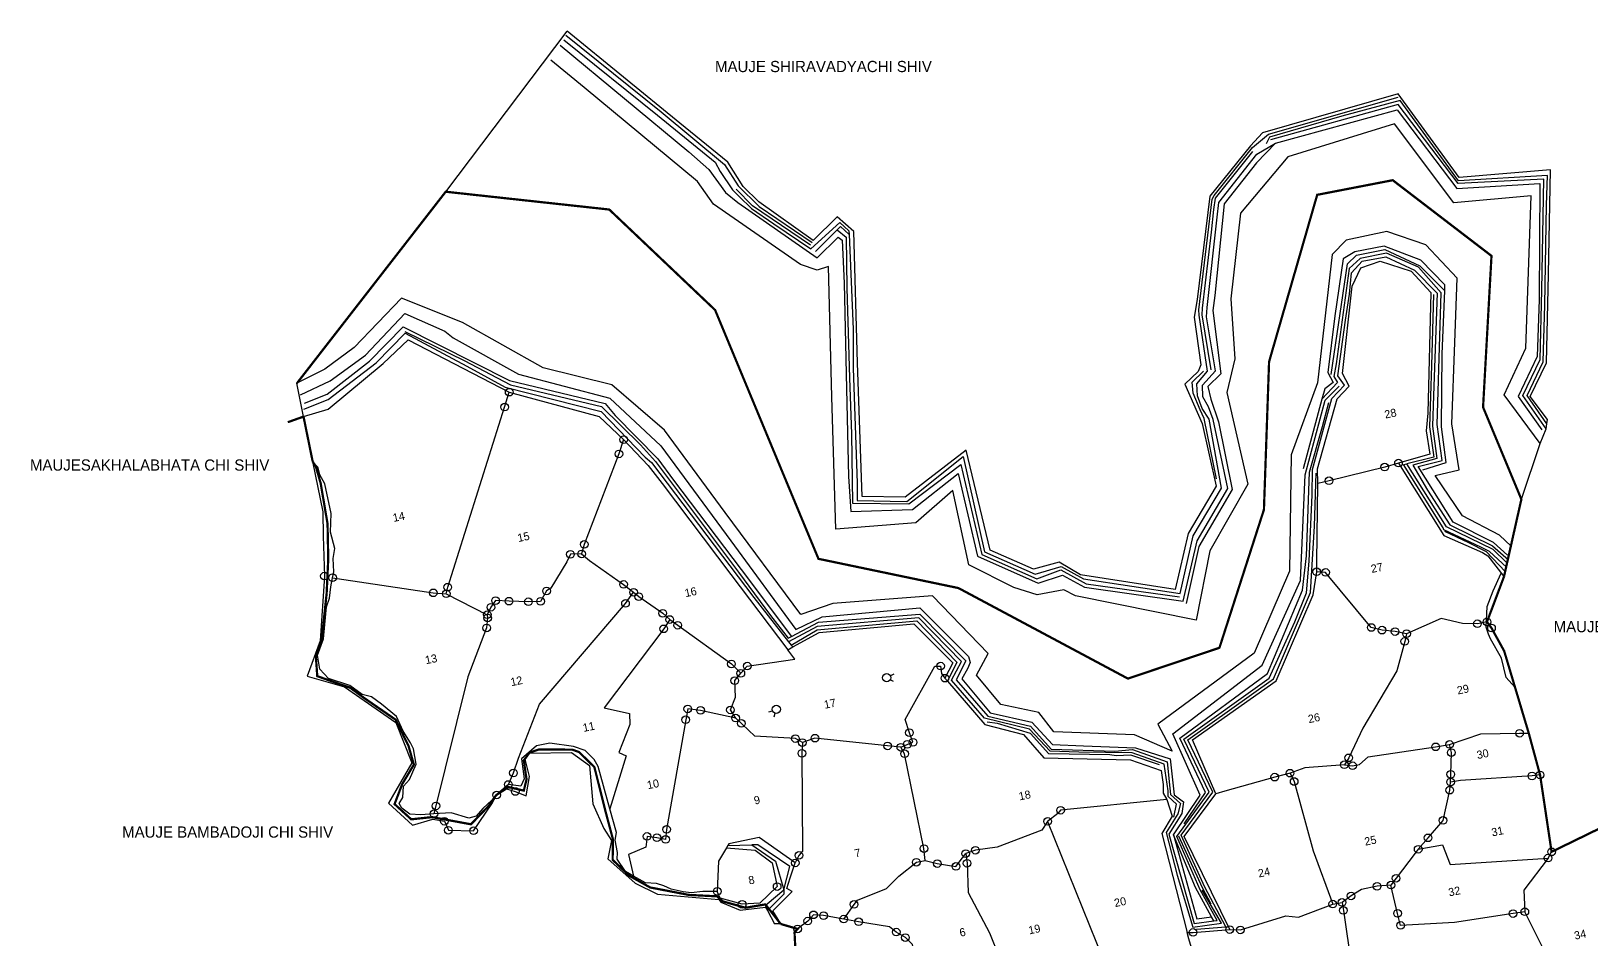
# Model space of a CAD drawing. Header units: metres. Extents: x 356839 to 359481, y 1740408 to 1742662.
# Drawn here: x 356839 to 358599, y 1741636 to 1742662 of the extents above; entities that cross this region are included whole.
import ezdxf

# ---------------------------------------------------------------- set-up
doc = ezdxf.new("R2010")
doc.units = ezdxf.units.M
doc.header["$MEASUREMENT"] = 0
doc.linetypes.add('DASHDOT', pattern=[1, 0.5, -0.25, 0, -0.25])
doc.linetypes.add('DIVIDE', pattern=[1.25, 0.5, -0.25, 0, -0.25, 0, -0.25])
for name, color, linetype in [('LINE_WATER', 4, 'Continuous'), ('OFF', 1, 'Continuous'), ('POLY_PARCEL', 6, 'Continuous'), ('POLY_WATER', 4, 'Continuous'), ('SYM_STONE', 1, 'Continuous'), ('SYM_WELL', 1, 'Continuous'), ('TEXT_MAPOUT', 7, 'Continuous'), ('TEXT_PARCEL', 7, 'Continuous'), ('V_BOUND_LINE', 7, 'Continuous'), ('V_BOUND_STREAM_LINE', 7, 'DASHDOT'), ('V_DIVIDE_LINE', 7, 'DIVIDE')]:
    doc.layers.add(name, color=color, linetype=linetype)
doc.styles.add('TEXT_MAP', font='KRDEV050.TTF')

# ---------------------------------------------------------------- blocks, each defined once
blk = doc.blocks.new('STONE')
blk.add_circle((0, 0), 0.851)
blk = doc.blocks.new('MOTWELL')
at = {"layer": 'SYM_WELL'}
for points in [[(-1.73, -0.25), (-0.9, -0.13)], [(-0.79, -1.56), (-0.42, -0.81)]]:
    blk.add_lwpolyline(points, dxfattribs=at)
blk.add_circle((0, 0), 0.913, dxfattribs=at)

msp = doc.modelspace()

# ---------------------------------------------------------------- linework, layer by layer
at = {"layer": 'LINE_WATER'}
for points in [[(357439.5, 1742652), (357545.1, 1742567), (357609.9, 1742513.8), (357615.8, 1742503.3), (357629.7, 1742482.5), (357637.1, 1742475.1), (357650.9, 1742461.4), (357676.2, 1742444.3), (357718, 1742416.1), (357750.7, 1742445.6), (357760.9, 1742436.5), (357761.1, 1742432.1)], [(357441.7, 1742657.1), (357549.3, 1742570.8), (357620.7, 1742511.4), (357636, 1742487.1), (357659.6, 1742464), (357719.5, 1742423.3)], [(357435.4, 1742646), (357580.2, 1742525.4), (357603.1, 1742505.7), (357621.7, 1742479.8), (357635.7, 1742468.2), (357725.1, 1742405.8), (357748.9, 1742429.4), (357753.3, 1742425.8), (357755.4, 1742377.3), (357758.1, 1742257.9), (357760.5, 1742159.1), (357763.1, 1742119.7), (357832.8, 1742122), (357884.2, 1742162.6), (357905.9, 1742069.2), (357974.5, 1742038.6), (358001.9, 1742047.9), (358026.8, 1742034.3), (358138, 1742018.4), (358153.6, 1742086.5), (358188.2, 1742145.6), (358172, 1742223.5), (358166.4, 1742237.7), (358160.2, 1742248.9), (358159.7, 1742262), (358174.4, 1742278.5), (358164.5, 1742339.2), (358165.2, 1742350), (358176.4, 1742451.7), (358178.3, 1742468.2), (358221, 1742522.8), (358242.1, 1742535.4)], [(358540.7, 1742196.5), (358500, 1742251.2), (358524.6, 1742304.1), (358530.6, 1742476), (358443.5, 1742467.8), (358376.5, 1742557.3), (358256, 1742519.8), (358202.8, 1742456.4), (358191.6, 1742359.8), (358196.4, 1742291.8), (358187.1, 1742253.8), (358210.9, 1742150.3), (358168.1, 1742075.4), (358152.7, 1741997.1), (358016.5, 1742024.5), (358003.2, 1742031.3), (357973.2, 1742025.7), (357946.8, 1742033.8), (357896.4, 1742059.5), (357878.3, 1742143.4), (357836.5, 1742106.8), (357746.1, 1742099.6), (357741.5, 1742248.9), (357738, 1742396), (357725, 1742392), (357706.5, 1742398.2), (357608, 1742466.4), (357590.1, 1742492.1), (357462.3, 1742598), (357424.5, 1742628.9)], [(357761.1, 1742432.1), (357765.8, 1742325.5), (357765.7, 1742281.5), (357770.3, 1742151.6), (357770.1, 1742131.9), (357826.1, 1742131), (357890, 1742181.8), (357913.7, 1742074.2), (357971.1, 1742048.7), (358000.2, 1742057.7), (358025.5, 1742043.8), (358134.7, 1742027), (358149.1, 1742092.2), (358181.2, 1742146.1), (358167.3, 1742224), (358159.6, 1742235.9), (358154.3, 1742250.3), (358153.5, 1742263.6), (358165.3, 1742277.8), (358156.2, 1742341), (358155.6, 1742347.1), (358170.8, 1742472), (358173, 1742476.3), (358216.1, 1742530.4), (358234.1, 1742545.3), (358380.4, 1742587.3)], [(358548.4, 1742218.7), (358525.9, 1742250.6), (358544.1, 1742288.6), (358546, 1742352.8), (358547.9, 1742465.2), (358548.9, 1742498.9), (358448.6, 1742492.9), (358382.6, 1742583.6), (358317.1, 1742565.8), (358235.5, 1742542.2), (358231.8, 1742534.6)], [(358547.3, 1742212.9), (358521, 1742250.5), (358540.7, 1742291), (358542.5, 1742369.5), (358544.8, 1742494.6), (358448.3, 1742489.6), (358380.6, 1742578.9), (358236.5, 1742538.9)], [(358242.1, 1742535.4), (358379.5, 1742572.8), (358446.8, 1742484), (358540.2, 1742489.8), (358539.4, 1742358.8), (358537.2, 1742294.6), (358516, 1742249.4), (358542.6, 1742211.9)], [(358242.1, 1742535.4), (358220.8, 1742513.2), (358184.3, 1742466.8), (358173.6, 1742363.4), (358171.5, 1742346.5), (358180.4, 1742275), (358165.9, 1742260.8), (358169.2, 1742246.5), (358177.8, 1742220.9), (358193.3, 1742144.4), (358155.6, 1742080.2), (358141.5, 1742015.8)], [(358169.4, 1742279.6), (358159.4, 1742341.5), (358159.8, 1742348.9), (358166.6, 1742406.2), (358169.9, 1742435), (358172.7, 1742460.4), (358174.3, 1742473.2), (358216.4, 1742525.9)], [(357717.5, 1742420.3), (357652, 1742464.6), (357633.9, 1742483.4)], [(357747.5, 1742437.5), (357751.4, 1742441.4), (357761.1, 1742432.1)], [(358508, 1742080.5), (358494.8, 1742093), (358453, 1742114.7), (358422.2, 1742160.2), (358449.4, 1742166.8), (358441, 1742218.6), (358444.6, 1742310.2), (358447.1, 1742382.9), (358411.6, 1742420.6), (358367.7, 1742435.7), (358321.7, 1742425.7), (358306.1, 1742409.5), (358289.6, 1742264.8), (358259.7, 1742183.7), (358258, 1742052.3), (358218, 1741959.8), (358109.6, 1741879.6), (358125.5, 1741849.3), (358083, 1741867.6), (357992.2, 1741871), (357975.2, 1741892.8), (357932.3, 1741901.9), (357904.7, 1741934.8), (357918.1, 1741959.3), (357855.2, 1742024.3), (357742.8, 1742015.7), (357706.6, 1742003.2), (357621.3, 1742118.4), (357553, 1742211.5), (357493.4, 1742262.4), (357416, 1742281.8), (357325, 1742332.8), (357256.1, 1742360.4), (357202.9, 1742304.6), (357169.6, 1742280.1), (357138.3, 1742264.4)], [(357723.3, 1742413.2), (357747.5, 1742437.5)], [(357747.5, 1742437.5), (357757.9, 1742429.2), (357758.6, 1742371.8), (357761.7, 1742270.5), (357763.7, 1742206.9), (357765.1, 1742129), (357828.5, 1742128.3), (357887.3, 1742172.5), (357911, 1742071.2), (357972.8, 1742043.8), (358000, 1742053.8), (358028.4, 1742037.9), (358134, 1742023.2)], [(357142.4, 1742251.4), (357175.6, 1742267.1), (357215.7, 1742296.2), (357259.9, 1742343.1), (357305.3, 1742323), (357314.7, 1742315.7), (357388.2, 1742274.7), (357491.4, 1742247.6), (357548.7, 1742193.6), (357627.8, 1742086.4), (357700.9, 1741986.6), (357730.9, 1742000.7), (357840.8, 1742010.9), (357896, 1741955.8), (357897.9, 1741949.2), (357894.7, 1741942.1), (357888.3, 1741930.7), (357920.4, 1741892.4), (357967.3, 1741881.9), (357990.5, 1741856.8), (358025.6, 1741855.1), (358084.2, 1741853), (358123.2, 1741840.4), (358128, 1741799.9), (358138.4, 1741791.9), (358136.5, 1741778.8), (358121.9, 1741755.5), (358150.3, 1741654.5), (358172.4, 1741657.6), (358176.3, 1741658.1), (358157.1, 1741692.8), (358130.8, 1741752.8), (358167.5, 1741802.8), (358138.9, 1741862.6), (358235, 1741931.5), (358263.8, 1741995.1), (358277.3, 1742028), (358280.1, 1742063.6), (358283.5, 1742138.3), (358284, 1742167), (358305.7, 1742247.2), (358320.1, 1742262.2), (358312.5, 1742272.8), (358321.1, 1742335.4), (358325.6, 1742365), (358328, 1742388.9), (358340, 1742402), (358366.7, 1742407.1), (358398.8, 1742392.1), (358424.5, 1742366.1), (358420.4, 1742250.4), (358419.3, 1742215.8), (358424.1, 1742179.5), (358397, 1742172), (358413.5, 1742143.7), (358438.7, 1742104.7), (358487.1, 1742080.8), (358505.1, 1742065.2)], [(358433.1, 1742368.7), (358433.3, 1742375.3), (358406.1, 1742403.1), (358364.8, 1742419), (358331.6, 1742412.5), (358318.5, 1742404.7), (358309, 1742340.3), (358301.1, 1742276.6), (358307.3, 1742265.3), (358297.9, 1742257.9), (358294.3, 1742246.4)], [(358504, 1742070.5), (358488.2, 1742084.7), (358442.4, 1742107.4), (358402.9, 1742170.5), (358430.2, 1742177), (358424.5, 1742217.8), (358428, 1742329.8), (358429.2, 1742366.3), (358403.3, 1742395.4), (358367.3, 1742411), (358337.6, 1742405.3), (358325.2, 1742394), (358310.6, 1742286.3), (358308, 1742271.8), (358312.1, 1742265.3), (358294.3, 1742246.4)], [(358305, 1742274.2), (358323.3, 1742399.3), (358333.5, 1742409), (358365.6, 1742415.4), (358404.8, 1742397), (358433.1, 1742368.7)], [(358420.5, 1742364.4), (358418.1, 1742284.5), (358416, 1742215.2), (358420.6, 1742180.8), (358390.4, 1742173.4)], [(358408.4, 1742166.8), (358434.5, 1742174.8), (358429.5, 1742215.2), (358430.1, 1742297.4), (358433.1, 1742368.7)], [(357145.9, 1742235), (357173.6, 1742245.9), (357227.7, 1742287.5), (357260.5, 1742320.7), (357329.8, 1742283.5), (357373.3, 1742260), (357481.5, 1742232.3), (357531.1, 1742181.1), (357538.4, 1742174.8), (357653.5, 1742022.4), (357692.9, 1741972.5), (357695.9, 1741968.7), (357725.1, 1741985.9), (357837.7, 1741996.3), (357882.5, 1741949.4), (357872, 1741928.2)], [(357146.9, 1742241.8), (357172.4, 1742252.2), (357220.1, 1742289.3), (357258.1, 1742328.1), (357378.2, 1742267.3), (357486.1, 1742241.6), (357497.3, 1742228.1), (357545.3, 1742179), (357562.9, 1742154.8), (357639.3, 1742054), (357696, 1741978.6), (357726.6, 1741994.6), (357840.8, 1742003.9), (357892.8, 1741951.1), (357882, 1741929.8), (357917.7, 1741888.8), (357965.6, 1741877.3), (357989, 1741851.3), (358060.9, 1741849.2), (358080.8, 1741851), (358120.1, 1741837.1), (358123.1, 1741807.3), (358123.7, 1741800.2), (358135, 1741790.1), (358131.9, 1741778.4), (358118.8, 1741757.3), (358131.1, 1741709.1), (358148.8, 1741650.5), (358181.1, 1741654.9), (358159.5, 1741692.3)], [(357260.1, 1742322.7), (357326.8, 1742290), (357379.1, 1742262.7), (357481.8, 1742238.1), (357525.8, 1742195), (357542.9, 1742176.2), (357594.6, 1742107), (357636.3, 1742051.3), (357672.4, 1742002.3), (357692.4, 1741976.7), (357696, 1741978.6)], [(358175.7, 1742156.5), (358161.8, 1742224.5), (358157.2, 1742234.5), (358149.3, 1742253.3), (358148.1, 1742265.5), (358160.9, 1742277.8)], [(358127.2, 1741754.8), (358157.1, 1741799.3), (358126.2, 1741868.7), (358227.2, 1741946.3), (358270.2, 1742041.7), (358275.5, 1742160.9), (358298.3, 1742245.2), (358313.9, 1742260.9)], [(358139, 1741767), (358163.2, 1741802.4), (358134.4, 1741863.9), (358233.2, 1741936.9), (358272.7, 1742030.9), (358277.3, 1742069.6), (358280.6, 1742164), (358295.2, 1742215.4), (358302.3, 1742242.8)], [(358294.3, 1742246.4), (358273.2, 1742167.6)], [(358153.2, 1741648.2), (358186.3, 1741650.8), (358162.3, 1741695.5), (358135.7, 1741754.4), (358171.6, 1741802.7), (358143.3, 1741862), (358239.9, 1741930.9), (358281.8, 1742028.3), (358286.1, 1742102.9), (358288, 1742162.9)], [(358502.9, 1742056.6), (358483.6, 1742074.5), (358473.8, 1742079.2), (358432, 1742099.1), (358431.2, 1742101.3), (358386.5, 1742172.5), (358390.4, 1742173.4)], [(358502.6, 1742062), (358487.7, 1742076.7), (358434.9, 1742102.2), (358390.4, 1742173.4)], [(358501.3, 1742052), (358480, 1742074.1), (358460.3, 1742084.1), (358433, 1742097)], [(358512.3, 1741921.5), (358502.5, 1741932.4), (358497.2, 1741954), (358484.7, 1741976), (358482.3, 1741981.3), (358479.8, 1741989.2), (358480.8, 1742012.4), (358487.7, 1742030.2), (358496.8, 1742050)], [(358127.3, 1741774.7), (358130.6, 1741789.3), (358120.9, 1741797.8), (358121.2, 1741804.2), (358116.5, 1741834.6), (358080.5, 1741847.3), (358020.2, 1741847.9), (357987.9, 1741849.2), (357964.6, 1741873.8), (357913.8, 1741886.2), (357876.6, 1741929.4), (357887.9, 1741950.3), (357839.7, 1741999.6), (357725.1, 1741989.9), (357692.9, 1741972.5)], [(357695.9, 1741968.7), (357697.5, 1741966.8)], [(358111.4, 1741833.8), (358079.1, 1741844.7), (358062.6, 1741843.7), (358055.1, 1741844.9), (357986.3, 1741846.2), (357965.9, 1741869.2), (357928.7, 1741880.4), (357916.8, 1741882)], [(357624.3, 1741742.7), (357651.5, 1741743.4), (357678.1, 1741725.1), (357687.4, 1741692.6), (357687.5, 1741687.9), (357669, 1741669.3)], [(357667, 1741672.9), (357668.8, 1741676.9), (357687.4, 1741692.6), (357694.3, 1741719.1), (357658.2, 1741743.5), (357651.5, 1741743.4)], [(358132.7, 1741753.5), (358159.4, 1741695.1), (358169.2, 1741677)], [(358172.4, 1741657.6), (358170, 1741662)]]:
    msp.add_lwpolyline(points, dxfattribs=at)
msp.add_lwpolyline([(358127.2, 1741754.8), (358153.3, 1741659.8), (358170, 1741662), (358152, 1741695.4)], close=True, dxfattribs=at)
at = {"layer": 'OFF'}
for points in [[(357306.1, 1742480.5), (357443.1, 1742661.7)], [(357145.7, 1742226.7), (357138.3, 1742264.4)], [(358519.5, 1742133.4), (358519.5, 1742133.4), (358519.5, 1742133.4), (358519.5, 1742133.4), (358540.7, 1742196.5), (358547.3, 1742212.9), (358547.3, 1742212.9), (358548.4, 1742218.7), (358548.8, 1742223.5)], [(357684, 1741654.1), (357677.1, 1741654.4)]]:
    msp.add_lwpolyline(points, dxfattribs=at)
at = {"layer": 'POLY_PARCEL'}
for points in [[(357306.7, 1742026.8), (357308.4, 1742034.2), (357372.6, 1742237.4), (357377.7, 1742254.3)], [(357506.7, 1742200.8), (357501.5, 1742184.6), (357462.4, 1742082.4), (357459.4, 1742071.8)], [(358380.9, 1742174.3), (358365.3, 1742169.7), (358302.5, 1742154.3), (358290, 1742151.3)], [(357459.4, 1742071.8), (357446.8, 1742071.3), (357442.7, 1742062.9), (357424.8, 1742033), (357419.9, 1742029.9), (357413.1, 1742018.2), (357399.4, 1742017.8), (357377.6, 1742018.4), (357362.3, 1742019), (357357.1, 1742011.6), (357353, 1742003.1)], [(357459.4, 1742071.8), (357468.4, 1742064.4), (357506.7, 1742037.3), (357518, 1742028.5)], [(357178.5, 1742044.9), (357183.6, 1742043.9), (357292, 1742027.8), (357306.7, 1742026.8)], [(358390, 1741981.7), (358377, 1741984.1), (358362.4, 1741985.7), (358350.2, 1741988.7), (358298.6, 1742050.8), (358288.6, 1742051.6)], [(357306.7, 1742026.8), (357353, 1742003.1)], [(357376.8, 1741811.5), (357382.5, 1741824.5), (357388.3, 1741841.2), (357411.8, 1741902.2), (357508.9, 1742015.8), (357518, 1742028.5)], [(357518, 1742028.5), (357523.9, 1742023.5), (357550.9, 1742004.7), (357558.8, 1741997.7)], [(357353, 1742003.1), (357353.4, 1741999.5), (357352.3, 1741988.2), (357331, 1741933.1), (357292.8, 1741778.5)], [(357558.8, 1741997.7), (357552.1, 1741987.2), (357484.8, 1741898.2), (357513.4, 1741891.8), (357513.8, 1741879.3), (357501.4, 1741847.8), (357509.7, 1741844), (357491.3, 1741784.1)], [(357558.8, 1741997.7), (357567.9, 1741991.2), (357628.4, 1741947.5), (357639, 1741937)], [(358480.7, 1741995), (358469.9, 1741992.9), (358453.2, 1741993.1), (358429, 1741998.7), (358390, 1741981.7)], [(358390, 1741981.7), (358388, 1741973), (358379, 1741939.9), (358340.7, 1741875.2), (358324.8, 1741841.6), (358319.8, 1741833.8)], [(357639, 1741937), (357646.3, 1741945.1), (357700.1, 1741952.8), (357692.2, 1741963.3)], [(357633.2, 1741886.5), (357627.3, 1741895.7), (357633, 1741910), (357632.2, 1741928.7), (357639, 1741937)], [(357819.5, 1741853.5), (357826.8, 1741856.8), (357833.2, 1741859.1), (357829.2, 1741870), (357824.4, 1741884.8), (357857.7, 1741945.2), (357864.3, 1741945.2), (357865.3, 1741936.8), (357869.2, 1741931.5)], [(357633.2, 1741886.5), (357593.6, 1741895.2), (357579.2, 1741896.8), (357576.8, 1741884.6), (357555.3, 1741760.8), (357554.2, 1741749.5), (357544.3, 1741751.5), (357533.3, 1741752.9), (357531.8, 1741740.8), (357512.3, 1741732.5), (357517.9, 1741708.2)], [(357708.4, 1741858.8), (357700.6, 1741863.3), (357654.9, 1741865.9), (357633.2, 1741886.5)], [(357819.5, 1741853.5), (357804.6, 1741855.1), (357722.6, 1741863.8), (357708.4, 1741858.8)], [(358438.5, 1741856.7), (358473.9, 1741868.6), (358517.5, 1741869.4), (358527.8, 1741869.5)], [(357708.4, 1741858.8), (357707.9, 1741846.7), (357708.6, 1741736.4), (357704.5, 1741731.5), (357700.4, 1741723)], [(357847.1, 1741725.9), (357845.6, 1741739.2), (357823.8, 1741846.2), (357819.5, 1741853.5)], [(358319.8, 1741833.8), (358329.1, 1741832.6), (358337, 1741834.2), (358346.6, 1741842.9), (358422.8, 1741854), (358438.5, 1741856.7)], [(358439.7, 1741814.3), (358439.9, 1741823), (358440.5, 1741847.5), (358438.5, 1741856.7)], [(358258.6, 1741824.3), (358241.3, 1741819.8), (358185, 1741803.8), (358174.8, 1741801.1)], [(358319.8, 1741833.8), (358275.1, 1741830.4), (358258.6, 1741824.3)], [(358258.6, 1741824.3), (358263.2, 1741814.9), (358284.6, 1741736.5), (358306.7, 1741676.5)], [(358403.1, 1741738.4), (358414.3, 1741751.3), (358431.1, 1741771), (358438.7, 1741805.1), (358439.7, 1741814.3)], [(358540.6, 1741822.3), (358531.5, 1741821.1), (358450.9, 1741815.9), (358439.7, 1741814.3)], [(358119.5, 1741794.6), (357999.7, 1741782.5), (357996.7, 1741778.7), (357985.1, 1741769.8)], [(357985.1, 1741769.8), (357978.5, 1741760.1), (357928.1, 1741740.7), (357903.7, 1741737.3), (357892.8, 1741733.6)], [(357985.1, 1741769.8), (358063.9, 1741574.2)], [(357622.7, 1741740), (357614, 1741724.8), (357612.4, 1741690.9)], [(358403.1, 1741738.4), (358399.8, 1741734.1), (358378.2, 1741705.7), (358372.3, 1741698)], [(358403.1, 1741738.4), (358430.7, 1741743.4), (358439.2, 1741721.4), (358549.6, 1741728.5)], [(357755.1, 1741659.6), (357766.7, 1741676.1), (357770.7, 1741680.9), (357803.3, 1741694.2), (357817.3, 1741708.2), (357837, 1741723.8), (357847.1, 1741725.9)], [(357847.1, 1741725.9), (357860.6, 1741722.2), (357881.7, 1741719.1), (357892.8, 1741733.6)], [(357892.8, 1741733.6), (357894.3, 1741722.7), (357895.4, 1741689.5), (357919.4, 1741644), (357952.1, 1741562.7), (357950.9, 1741536.7)], [(358549.6, 1741728.5), (358522.3, 1741692.3), (358523.4, 1741667.9)], [(358549.6, 1741728.5), (358553.6, 1741735.5)], [(358372.3, 1741698), (358356.8, 1741696.6), (358339.2, 1741692.9), (358327.4, 1741685.8), (358317.2, 1741678.4)], [(358523.4, 1741667.9), (358510.2, 1741665.8), (358444.1, 1741655.8), (358383.2, 1741652.5), (358379.8, 1741666.1), (358372.3, 1741698)], [(358162.6, 1741574.9), (358160.3, 1741583.8), (358144.5, 1741637.5), (358142.4, 1741644.6), (358149.2, 1741644.6), (358190.6, 1741647.8), (358202.6, 1741647.4), (358253.8, 1741663.1), (358268.1, 1741661.7), (358306.7, 1741676.5)], [(358306.7, 1741676.5), (358317.2, 1741678.4)], [(358317.2, 1741678.4), (358318.7, 1741669.4), (358327.9, 1741606.3), (358323.9, 1741554.4), (358326, 1741537.2), (358326.4, 1741523.3)], [(358554.8, 1741605.5), (358523.4, 1741667.9)], [(357755.1, 1741659.6), (357732.3, 1741663.5), (357721, 1741664.4), (357714.5, 1741657.3), (357703.1, 1741648.5)], [(357828.8, 1741567.6), (357834.2, 1741583.1), (357840.1, 1741595.3), (357832.7, 1741630.8), (357824.6, 1741638.8), (357814.3, 1741644.9), (357806.9, 1741651), (357771.9, 1741656.6), (357755.1, 1741659.6)]]:
    msp.add_lwpolyline(points, dxfattribs=at)
at = {"layer": 'POLY_WATER'}
for points in [[(358548.8, 1742223.5), (358529.5, 1742249.4), (358547.7, 1742287.4), (358550.2, 1742387.6), (358552.5, 1742505.1), (358449.4, 1742496.7), (358380.4, 1742591.1), (358227.6, 1742547), (358213.8, 1742532.2), (358167.9, 1742475.6), (358153.8, 1742358.9), (358150.3, 1742338.9), (358157.9, 1742285), (358155.1, 1742277.6), (358139.7, 1742263.3), (358159.4, 1742219), (358175.1, 1742148.2), (358143.7, 1742094.7), (358129, 1742031.7), (358022.1, 1742048.1), (357998, 1742062.5), (357969.2, 1742054.6), (357920.3, 1742076), (357893.2, 1742188.7), (357824.5, 1742135.6), (357775.7, 1742136.5), (357770.8, 1742287.3), (357766.4, 1742435.6), (357747.8, 1742452.2), (357720.7, 1742425.5), (357659.3, 1742469.2), (357641.5, 1742486.5), (357624.5, 1742513.7), (357570.2, 1742557.9), (357443.1, 1742661.7)], [(358190.6, 1741647.8), (358139.2, 1741752.7), (358174.8, 1741801.1), (358148.4, 1741861.8), (358243, 1741928.6), (358284.8, 1742025.5), (358288.6, 1742051.6), (358288.6, 1742062.7), (358290, 1742151.3), (358289.4, 1742167.8), (358311.8, 1742246.6), (358325.4, 1742261.1), (358317.9, 1742275.2), (358328.8, 1742374.1), (358338.4, 1742394.5), (358360.2, 1742402.3), (358395.2, 1742390.9), (358417.3, 1742366.8), (358414, 1742230.7), (358412.1, 1742210.7), (358416.4, 1742184.2), (358380.9, 1742174.3), (358432, 1742092.5), (358475.7, 1742073.3), (358481.6, 1742069.5), (358499.9, 1742046.1)], [(357145.7, 1742226.7), (357173.6, 1742235.2), (357235.5, 1742286.6), (357263.6, 1742313.3), (357377.7, 1742254.3), (357479.3, 1742226.9), (357506.7, 1742200.8), (357534.5, 1742171.5), (357550.2, 1742151.2), (357627.7, 1742048.4), (357692.2, 1741963.3), (357697.5, 1741966.8), (357727.3, 1741983.1), (357834.3, 1741992.8), (357878.2, 1741948.8), (357869.2, 1741931.5), (357872, 1741928.2), (357914.1, 1741879.2), (357957.9, 1741868.1), (357980.9, 1741841.6), (358078.5, 1741839.4), (358113.1, 1741827.3), (358115.3, 1741811.6), (358115.6, 1741801.7), (358119.5, 1741794.6), (358125.5, 1741775.6), (358114, 1741756.2), (358142.4, 1741644.6)], [(357684, 1741654.1), (357675, 1741669.1), (357696.8, 1741690.7), (357690.9, 1741694.2), (357694.6, 1741706), (357700.4, 1741723), (357659.6, 1741751.8), (357625.4, 1741744.7), (357624.3, 1741742.7), (357622.7, 1741740), (357655.1, 1741737.4), (357674.2, 1741723), (357680, 1741696.3), (357660.6, 1741677.6), (357640.5, 1741676.3), (357615.7, 1741683.2), (357612.4, 1741690.9), (357596.1, 1741690.6), (357583, 1741689.4), (357573.9, 1741690.3), (357560.6, 1741693.3), (357552.3, 1741697.3), (357543.8, 1741699.6), (357531.6, 1741700.5), (357517.9, 1741708.2), (357508.8, 1741713.3), (357499.5, 1741727.3), (357500, 1741734.6), (357497.1, 1741748.6), (357498.7, 1741757.3), (357491.3, 1741784.1), (357478.1, 1741831.8), (357473.5, 1741839.8), (357463.4, 1741849.8), (357450.4, 1741854.3), (357423.7, 1741858.2), (357408.5, 1741855.1), (357391.5, 1741840.3), (357394.7, 1741818), (357390.7, 1741809.7), (357376.8, 1741811.5), (357361.8, 1741798.9), (357358.1, 1741793.8), (357347.8, 1741784.3), (357340.6, 1741775.9), (357332.1, 1741773.5), (357312.3, 1741779.7), (357292.8, 1741778.5), (357278, 1741777.1), (357265.5, 1741777.9), (357256.6, 1741784.7), (357253.5, 1741790.1), (357257.8, 1741797), (357258.6, 1741809.8), (357265.4, 1741817.1), (357272.7, 1741834.5), (357269.6, 1741851.9), (357266.5, 1741858.7), (357258.1, 1741871.6), (357250.5, 1741888.3), (357233.8, 1741902.3), (357222.3, 1741910.5), (357212, 1741913), (357198.1, 1741923.3), (357173.8, 1741931.2), (357164.1, 1741941.5), (357161.6, 1741957.6), (357168.1, 1741975.9), (357171.8, 1742012), (357175, 1742021.8), (357176.4, 1742034.4), (357178.5, 1742044.9), (357179.8, 1742051.4), (357179, 1742066.5), (357180.9, 1742077.8), (357176.2, 1742096.3), (357177, 1742117.4), (357169.8, 1742150.9), (357164, 1742160.9), (357161.9, 1742169.8), (357156, 1742176.1), (357167.6, 1742119.3), (357167.8, 1742091.8), (357169.3, 1742046.7), (357164.5, 1741973.7), (357149.7, 1741933.6), (357192.1, 1741921.8), (357249.7, 1741881.4), (357267.7, 1741835.8), (357241.7, 1741790.5), (357268.7, 1741765.6), (357291.7, 1741772.4), (357304.6, 1741770), (357309.1, 1741759.9), (357337.5, 1741759.3), (357358, 1741789.6), (357363.5, 1741799.6), (357374.8, 1741806.8), (357384.6, 1741803.6), (357396.9, 1741798.9), (357400.7, 1741820.4), (357395.9, 1741840), (357401, 1741846.9), (357448, 1741847.7), (357468.3, 1741833), (357472.1, 1741789.8), (357484.4, 1741761.9), (357493.1, 1741748.3), (357488.8, 1741727.8), (357519.7, 1741700.3), (357545.1, 1741687.6), (357614.2, 1741681.9), (357616.6, 1741678.6), (357638.4, 1741669.8), (357667, 1741672.9), (357669, 1741669.3), (357677.1, 1741654.4)]]:
    msp.add_lwpolyline(points, dxfattribs=at)
at = {"layer": 'V_BOUND_LINE', "const_width": 2.53}
for points in [[(357156, 1742176.1), (357145.7, 1742226.7)], [(358729.7, 1741635.4), (358728.2, 1741639.4), (358688.9, 1741627.3), (358668.7, 1741697.4), (358628, 1741771.8), (358553.6, 1741735.5), (358540.6, 1741822.3), (358527.8, 1741869.5), (358500.1, 1741962.2), (358485.8, 1741988.1), (358480.7, 1741995), (358499.9, 1742046.1)], [(357700.4, 1741628.4), (357699.6, 1741644.5), (357703.1, 1741648.5), (357684, 1741654.1)]]:
    msp.add_lwpolyline(points, dxfattribs=at)
at = {"layer": 'V_BOUND_STREAM_LINE', "ltscale": 10, "const_width": 2.53}
for points in [[(358499.9, 1742046.1), (358519.5, 1742133.4), (358476.3, 1742237.3), (358485.8, 1742408.1), (358374.4, 1742493.5), (358289.2, 1742477), (358234.9, 1742288.6), (358229.1, 1742121.7), (358178.9, 1741965.8), (358075.7, 1741931), (357884.5, 1742033.2), (357726.6, 1742066.2), (357610, 1742347), (357490.6, 1742460.4), (357306.1, 1742480.5), (357138.3, 1742264.4)], [(357684, 1741654.1), (357666.7, 1741676.2), (357644.3, 1741672.4), (357618.4, 1741679.7), (357612, 1741685.3), (357580.4, 1741686.9), (357536.7, 1741695.3), (357513.1, 1741708.6), (357494.4, 1741726.5), (357494.8, 1741749.5), (357486.7, 1741779.9), (357473.8, 1741831.2), (357456.5, 1741848.1), (357449.1, 1741850.8), (357411.4, 1741851.1), (357400.7, 1741847.5), (357394.2, 1741838.7), (357397.3, 1741817.2), (357394.2, 1741804.6), (357376.3, 1741808.8), (357368.3, 1741803.4), (357363, 1741799.4), (357354.8, 1741787.6), (357334.6, 1741766.6), (357290.6, 1741774.7), (357267.2, 1741772.2), (357248.4, 1741789.4), (357257, 1741811.9), (357270.2, 1741834), (357264.2, 1741854.9), (357249.7, 1741884.6), (357213, 1741909.9), (357198.2, 1741920.8), (357181.9, 1741926.4), (357161.2, 1741933.8), (357159.7, 1741955.1), (357166.1, 1741973.8), (357171.8, 1742027.3), (357173.6, 1742066.2), (357172.8, 1742105.8), (357165, 1742151.7), (357159.7, 1742170), (357156, 1742176.1)]]:
    msp.add_lwpolyline(points, dxfattribs=at)
at = {"layer": 'V_DIVIDE_LINE', "ltscale": 10, "const_width": 2.53}
msp.add_lwpolyline([(357145.7, 1742226.7), (357128, 1742220.4)], dxfattribs=at)

# ---------------------------------------------------------------- block references
at = {"layer": 'SYM_STONE', "xscale": 5.064307661898968, "yscale": 5.064307661898968, "zscale": 5.064307661898968, "rotation": 11.73231113844119}
for p in [(357377.7, 1742254.3), (357372.6, 1742237.4), (357506.7, 1742200.8), (357501.5, 1742184.6), (358380.9, 1742174.3), (358302.5, 1742154.3), (358365.3, 1742169.7), (357446.8, 1742071.3), (357459.4, 1742071.8), (357462.4, 1742082.4), (358288.6, 1742051.6), (358298.6, 1742050.8), (357169.3, 1742046.7), (357178.5, 1742044.9), (357308.4, 1742034.2), (357506.7, 1742037.3), (357292, 1742027.8), (357306.7, 1742026.8), (357362.3, 1742019), (357377.6, 1742018.4), (357399.4, 1742017.8), (357413.1, 1742018.2), (357419.9, 1742029.9), (357508.9, 1742015.8), (357518, 1742028.5), (357523.9, 1742023.5), (357353, 1742003.1), (357353.4, 1741999.5), (357357.1, 1742011.6), (357550.9, 1742004.7), (357558.8, 1741997.7), (357352.3, 1741988.2), (357552.1, 1741987.2), (357567.9, 1741991.2), (358350.2, 1741988.7), (358362.4, 1741985.7), (358377, 1741984.1), (358390, 1741981.7), (358469.9, 1741992.9), (358480.7, 1741995), (358485.8, 1741988.1), (358388, 1741973), (357628.4, 1741947.5), (357646.3, 1741945.1), (357864.3, 1741945.2), (357632.2, 1741928.7), (357639, 1741937), (357869.2, 1741931.5), (357579.2, 1741896.8), (357593.6, 1741895.2), (357627.3, 1741895.7), (357576.8, 1741884.6), (357633.2, 1741886.5), (357639.7, 1741880.4), (357700.6, 1741863.3), (357708.4, 1741858.8), (357722.6, 1741863.8), (357804.6, 1741855.1), (357826.8, 1741856.8), (357829.2, 1741870), (357833.2, 1741859.1), (358438.5, 1741856.7), (358517.5, 1741869.4), (357707.9, 1741846.7), (357819.5, 1741853.5), (357823.8, 1741846.2), (358324.8, 1741841.6), (358422.8, 1741854), (358440.5, 1741847.5), (357382.5, 1741824.5), (358241.3, 1741819.8), (358258.6, 1741824.3), (358319.8, 1741833.8), (358329.1, 1741832.6), (358439.9, 1741823), (358531.5, 1741821.1), (358540.6, 1741822.3), (357376.8, 1741811.5), (357384.6, 1741803.6), (358263.2, 1741814.9), (358438.7, 1741805.1), (358439.7, 1741814.3), (357295, 1741787.3), (357363.5, 1741799.6), (357292.8, 1741778.5), (357304.6, 1741770), (357985.1, 1741769.8), (357999.7, 1741782.5), (358431.1, 1741771), (357309.1, 1741759.9), (357337.5, 1741759.3), (357533.3, 1741752.9), (357544.3, 1741751.5), (357554.2, 1741749.5), (357555.3, 1741760.8), (358414.3, 1741751.3), (357704.5, 1741731.5), (357845.6, 1741739.2), (357892.8, 1741733.6), (357903.7, 1741737.3), (358403.1, 1741738.4), (358553.6, 1741735.5), (357700.4, 1741723), (357837, 1741723.8), (357860.6, 1741722.2), (357881.7, 1741719.1), (357894.3, 1741722.7), (358549.6, 1741728.5), (357680, 1741696.3), (358356.8, 1741696.6), (358372.3, 1741698), (358378.2, 1741705.7), (357612.4, 1741690.9), (358317.2, 1741678.4), (358327.4, 1741685.8), (357640.5, 1741676.3), (357721, 1741664.4), (357732.3, 1741663.5), (357766.7, 1741676.1), (358306.7, 1741676.5), (358318.7, 1741669.4), (358379.8, 1741666.1), (358510.2, 1741665.8), (358523.4, 1741667.9), (357703.1, 1741648.5), (357714.5, 1741657.3), (357755.1, 1741659.6), (357771.9, 1741656.6), (357814.3, 1741644.9), (358149.2, 1741644.6), (358190.6, 1741647.8), (358202.6, 1741647.4), (358383.2, 1741652.5), (357824.6, 1741638.8)]:
    msp.add_blockref('STONE', p, dxfattribs=at)
at = {"layer": 'SYM_WELL', "xscale": 5.064307661898968, "yscale": 5.064307661898968, "zscale": 5.064307661898968}
for p, rotation in [((357803.6, 1741932), 143.3925971940592), ((357679, 1741896.4), 11.73231113844119)]:
    msp.add_blockref('MOTWELL', p, dxfattribs=dict(at, rotation=rotation))

# ---------------------------------------------------------------- texts
at = {"layer": 'TEXT_MAPOUT'}
for s, p in [('MAUJE SHIRAVADYACHI SHIV', (357609.9, 1742615.5)), ('MAUJESAKHALABHATA CHI SHIV', (356837.1, 1742165.7)), ('MAUJE HUDACHI SHIV', (358555.9, 1741983.3)), ('MAUJE BAMBADOJI CHI SHIV', (356941.1, 1741751.5))]:
    msp.add_text(s, height=12.661, dxfattribs=at).set_placement(p)
at = {"layer": 'TEXT_PARCEL', "style": 'TEXT_MAP'}
for s, p in [('28', (358366.1, 1742224.4)), ('14', (357247.4, 1742107.8)), ('15', (357388.1, 1742085.1)), ('27', (358350.8, 1742050.2)), ('16', (357576.7, 1742022.9)), ('13', (357283.9, 1741947.2)), ('12', (357380.2, 1741922.4)), ('29', (358447.9, 1741913)), ('17', (357733.8, 1741896.9)), ('11', (357461.7, 1741870.8)), ('26', (358279.9, 1741880.7)), ('30', (358470.1, 1741840.1)), ('10', (357534.2, 1741806.1)), ('9', (357654.8, 1741788.8)), ('18', (357953.5, 1741793.5)), ('25', (358343.5, 1741742.4)), ('31', (358486.8, 1741752.8)), ('7', (357768.3, 1741729.1)), ('8', (357648.6, 1741698.6)), ('24', (358223.5, 1741706.5)), ('20', (358061.2, 1741673.1)), ('32', (358438.2, 1741685.1)), ('6', (357886.7, 1741639.6)), ('19', (357964.4, 1741642.3)), ('34', (358580.1, 1741636.3))]:
    msp.add_text(s, height=9.12, rotation=11.7323, dxfattribs=at).set_placement(p)

doc.saveas('drawing.dxf')
